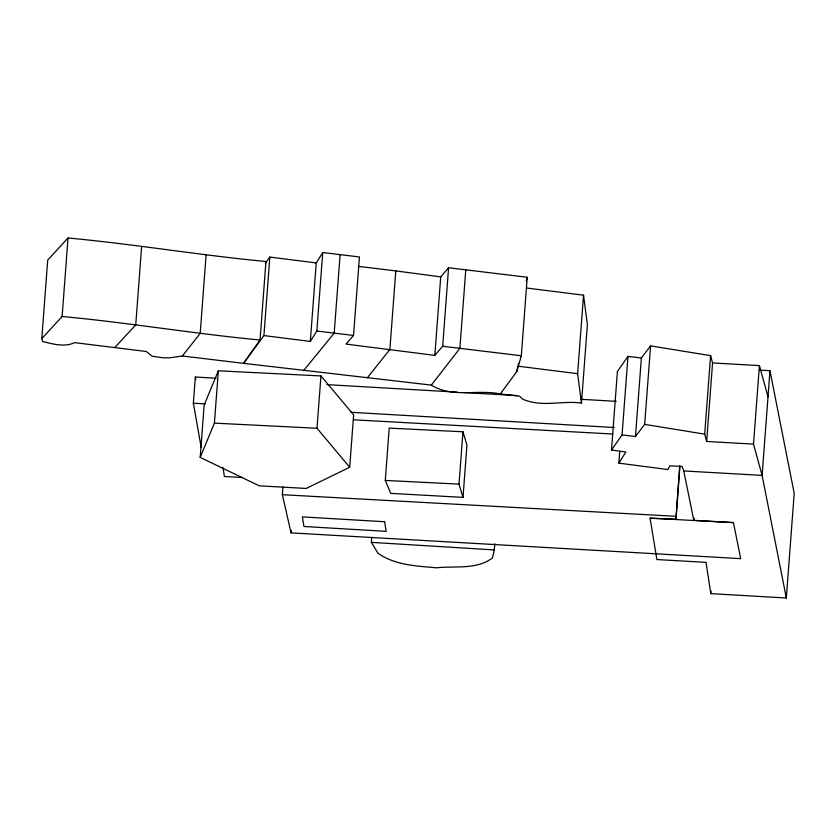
<?xml version="1.0" encoding="UTF-8"?>
<svg xmlns="http://www.w3.org/2000/svg" width="836" height="836" viewBox="0 0 836 836"><rect width="100%" height="100%" fill="white"/><g stroke="black" fill="none" stroke-linecap="round" stroke-linejoin="round"><path stroke-width="1.25" d="M41.8 338.611L47.704 260.111L68.019 237.999C134.188 244.091 199.783 255.273 265.952 261.501L260.048 340.001L243.548 363.336L182.363 356L170.126 357.798L163.135 357.798L152.246 356.251L146.31 351.507L74.655 342.645C64.571 347.421 52.814 344.035 42.563 341.464L41.8 338.611L62.125 316.499L68.019 237.999M141.639 246.421L135.735 324.922L114.981 347.274M201.142 447.135L193.356 403.192L195.321 377.026L216.169 378.238M206.116 254.865L200.212 333.365L182.363 356M200.201 457.417L204.141 405.084L218.353 370.797L320.94 375.939L353.638 414.907L349.709 467.251L306.185 488.443L259.338 485.841L200.201 457.417L214.413 423.131L218.353 370.797M263.925 335.581L269.829 257.08L316.227 262.932L322.738 252.524L359.438 256.955L353.534 335.455L345.968 344.077L434.825 355.384L442.683 346.25L448.577 267.75L527.234 277.259L521.33 355.77L516.721 371.696L500.346 393.934C477.575 389.168 452.401 398.27 431.355 385.103L243.548 363.336L263.925 335.581L310.323 341.433L316.834 331.025L322.738 252.524M619.737 451.576L618.87 463.154L667.901 469.539L669.897 465.83L682.124 466.478L683.743 470.95L693.807 520.347L733.412 522.594L740.717 558.657L291.053 532.887L282.349 494.703L282.923 486.949M291.053 532.887L291.241 530.306M310.323 341.433L316.227 262.932M349.709 467.251L317.001 428.272L320.94 375.939M340.106 254.625L334.201 333.125L303.625 370.599M494.776 543.693L494.306 549.931L492.456 557.894C476.865 569.933 455.097 565.773 436.747 567.801C416.589 565.993 395.25 565.303 378.039 553.296L371.351 542.355L371.727 537.37M358.33 266.36L395.794 270.906L389.889 349.406L367.422 377.726M385.281 480.439L389.21 428.105L462.966 431.784L466.948 445.034L463.008 497.368L390.757 493.376L385.281 480.439L459.027 484.117L463.008 497.368M434.825 355.384L440.729 276.873L448.577 267.75M465.777 269.84L459.873 348.351L431.355 385.103M459.027 484.117L462.966 431.784M516.721 371.696L518.519 363.65M500.346 393.934L519.48 396.128L522.615 399.096C541.801 407.728 561.74 400.308 581.48 403.098L577.634 373.682L583.528 295.181L526.805 288.044M581.48 403.098L587.384 324.598L583.528 295.181M618.87 463.154L625.84 451.994L611.503 450.019L617.407 371.508L627.972 356.408L641.369 357.996L650.575 345.874L710.59 355.645L712.554 362.949L706.65 441.45L753.518 444.104L762.108 475.381L786.331 598.001L710.809 593.633L706.044 562.356L656.887 559.556L650.074 518.184L675.948 519.146L679.929 466.164M611.503 450.019L622.068 434.908L627.972 356.408M622.068 434.908L635.464 436.507L641.369 357.996M635.464 436.507L644.671 424.375L650.575 345.874M675.948 519.146L679.72 465.924M693.807 520.347L694.005 517.766M706.65 441.45L704.685 434.145L710.59 355.645M710.809 593.633L711.008 591.052M753.518 444.104L759.422 365.593L712.554 362.949M759.705 370.139L769.977 370.714L762.108 475.381L683.743 470.95M786.331 598.001L794.2 493.334L769.977 370.714M526.168 280.938L527.234 277.259M265.305 263.246L269.829 257.08M214.413 423.131L317.001 428.272M650.074 518.184L733.412 522.594M353.524 419.797L612.778 434.02M282.349 494.703L675.927 516.314M326.939 384.633L457.25 392.157M463.761 392.533L517.191 395.627M581.041 399.305L616.226 401.343M193.356 403.192L205.081 403.872M351.036 412.305L614.261 427.51M242.346 477.534L224.372 476.499L223.045 467.669M371.351 542.355L494.306 549.931M62.125 316.499C128.284 322.602 193.889 333.773 260.048 340.001M316.834 331.025L353.534 335.455M521.33 355.77L442.683 346.25M518.33 366.22L577.634 373.682M395.794 270.906L440.729 276.873M644.671 424.375L704.685 434.145M759.422 365.593L768.012 396.881M195.321 377.026L195.77 379.544M384.591 521.727L302.381 516.899L303.959 526.492L386.18 531.351L384.591 521.727"/></g></svg>
